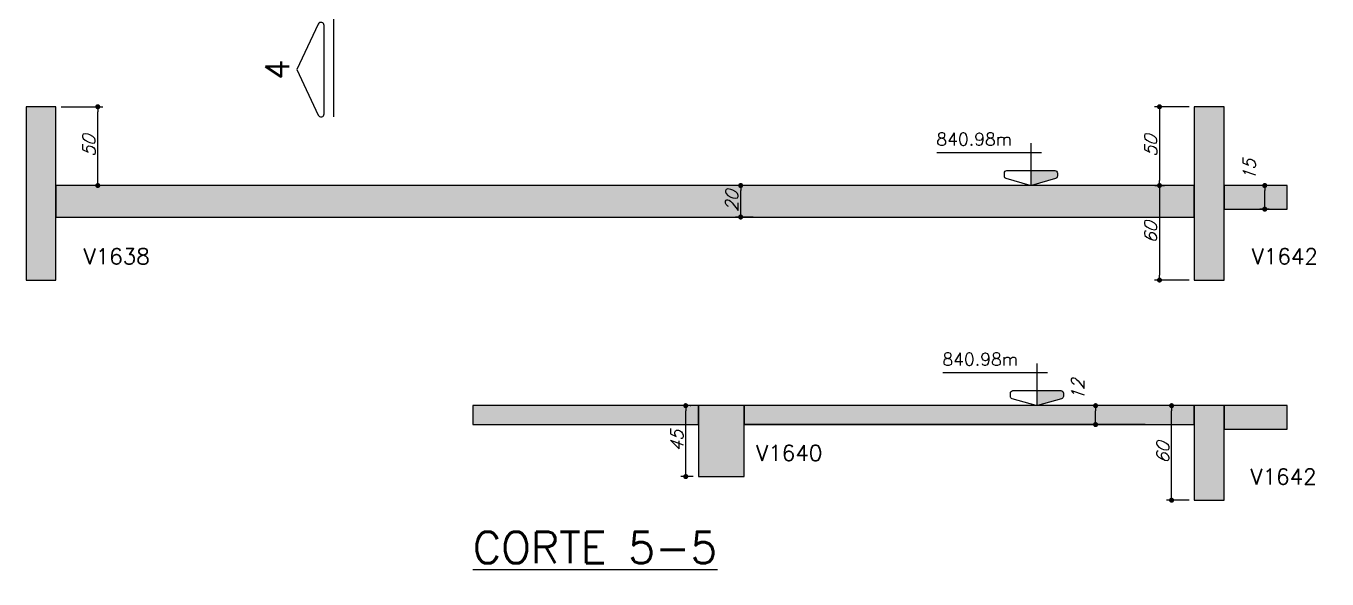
# Model space of a CAD drawing. Header units: millimetres. Extents: x -2368 to 4502, y -2283 to 2217.
# Drawn here: x 1495 to 2320, y -1372 to -1021 of the extents above; entities that cross this region are included whole.
import ezdxf
from ezdxf.enums import TextEntityAlignment as Align

# ---------------------------------------------------------------- set-up
doc = ezdxf.new("R2010")
doc.units = ezdxf.units.MM
doc.header["$LTSCALE"] = 50
for name, color, linetype in [('F-AUX', 2, 'Continuous'), ('F-CORTE', 4, 'Continuous'), ('F-CORTE-INDICAÇÃO', 4, 'Continuous'), ('F-COTAS', 106, 'Continuous'), ('F-SOLIDO', 71, 'Continuous'), ('F-SOLIDO-CORTE', 71, 'Continuous'), ('F-TEXTO', 6, 'Continuous'), ('F-TEXTO-YELLOW', 2, 'Continuous')]:
    doc.layers.add(name, color=color, linetype=linetype)
doc.styles.add('CP-TEXT-INCL', font='romans.shx', dxfattribs={"oblique": 20})
doc.styles.add('MCP', font='romans.shx')
doc.styles.add('ROMANS', font='romans.shx')
doc.dimstyles.new('CP-COTAS-50', dxfattribs={"dimscale": 0.64, "dimtxt": 12.5, "dimasz": 5, "dimexe": 5, "dimexo": 5, "dimgap": 2.5, "dimtad": 1, "dimdec": 1, "dimdsep": 46, "dimtxsty": 'CP-TEXT-INCL', "dimblk1": 'DOT', "dimblk2": 'DOT', "dimsah": 1, "dimcen": 9, "dimclrd": 256, "dimclre": 256, "dimclrt": 256, "dimadec": 0, "dimazin": 0, "dimtfac": 1, "dimtdec": 1, "dimtmove": 2, "dimatfit": 3, "dimldrblk": 'DOT', "dimfxl": 0, "dimtolj": 1, "dimarcsym": 0})

# ---------------------------------------------------------------- blocks, each defined once
blk = doc.blocks.new('*U8')
at = {"layer": 'F-CORTE-INDICAÇÃO'}
for p, q in [((-100, 0), (-170, 0)), ((-80, 0), (-90, 0)), ((-70, 0), (0, 0))]:
    blk.add_line(p, q, dxfattribs=at)
blk.add_lwpolyline([(-112, 6, 0.802585), (-111.15, 9.81), (-140, 23.26), (-168.85, 9.81, 0.802585), (-168, 6)], format="xyb", close=True, dxfattribs=at)
at = {"layer": 'F-CORTE-INDICAÇÃO', "style": 'ROMANS'}
blk.add_attdef('CORTE', text='', height=15, dxfattribs=at).set_placement((-140, 35.76), align=Align.MIDDLE_CENTER)
at = {"layer": 'F-CORTE-INDICAÇÃO', "color": 2, "style": 'ROMANS'}
blk.add_attdef('FOLHA', text='', height=12, dxfattribs=at).set_placement((-140, -10), align=Align.MIDDLE_CENTER)
blk = doc.blocks.new('_DOT')
at = {"color": 0, "linetype": 'ByBlock'}
blk.add_line((-0.5, 0), (-1, 0), dxfattribs=at)
at = {"color": 0, "linetype": 'ByBlock', "const_width": 0.5}
blk.add_lwpolyline([(-0.25, 0, 1), (0.25, 0, 1)], format="xyb", close=True, dxfattribs=at)
blk = doc.blocks.new('*D162')
at = {"layer": 'DEFPOINTS', "color": 0, "transparency": 16777216}
for p in [(1514, -1071.95), (1540.53, -1071.95), (1559.33, -1121.95)]:
    blk.add_point(p, dxfattribs=at)
at = {"layer": 'F-COTAS', "lineweight": -2, "transparency": 16777216}
for p, q in [((1517.2, -1071.95), (1543.73, -1071.95)), ((1540.53, -1118.75), (1540.53, -1075.15)), ((1556.13, -1121.95), (1537.33, -1121.95))]:
    blk.add_line(p, q, dxfattribs=at)
at = {"layer": 'F-COTAS', "lineweight": -2, "transparency": 16777216, "xscale": 3.2, "yscale": 3.2, "zscale": 3.2}
for p, rotation in [((1540.53, -1071.95), 90), ((1540.53, -1121.95), 270)]:
    blk.add_blockref('_DOT', p, dxfattribs=dict(at, rotation=rotation))
at = {"layer": 'F-COTAS', "transparency": 16777216, "insert": (1534.93, -1096.95), "char_height": 8, "attachment_point": 5, "rotation": 90, "style": 'CP-TEXT-INCL'}
blk.add_mtext('\\A1;50', dxfattribs=at)
blk = doc.blocks.new('*D163')
at = {"layer": 'DEFPOINTS', "color": 0, "transparency": 16777216}
for p in [(2236, -1071.95), (2207.81, -1121.95), (2214.02, -1121.95)]:
    blk.add_point(p, dxfattribs=at)
at = {"layer": 'F-COTAS', "lineweight": -2, "transparency": 16777216}
for p, q in [((2232.8, -1071.95), (2210.82, -1071.95)), ((2214.02, -1075.15), (2214.02, -1118.75)), ((2211.01, -1121.95), (2217.22, -1121.95))]:
    blk.add_line(p, q, dxfattribs=at)
at = {"layer": 'F-COTAS', "lineweight": -2, "transparency": 16777216, "xscale": 3.2, "yscale": 3.2, "zscale": 3.2}
for p, rotation in [((2214.02, -1071.95), 90), ((2214.02, -1121.95), 270)]:
    blk.add_blockref('_DOT', p, dxfattribs=dict(at, rotation=rotation))
at = {"layer": 'F-COTAS', "transparency": 16777216, "insert": (2208.42, -1096.95), "char_height": 8, "attachment_point": 5, "rotation": 90, "style": 'CP-TEXT-INCL'}
blk.add_mtext('\\A1;50', dxfattribs=at)
blk = doc.blocks.new('*D164')
at = {"layer": 'DEFPOINTS', "color": 0, "transparency": 16777216}
for p in [(2228.44, -1121.95), (2214.02, -1181.95), (2236, -1181.95)]:
    blk.add_point(p, dxfattribs=at)
at = {"layer": 'F-COTAS', "lineweight": -2, "transparency": 16777216}
for p, q in [((2225.24, -1121.95), (2210.82, -1121.95)), ((2214.02, -1125.15), (2214.02, -1178.75)), ((2232.8, -1181.95), (2210.82, -1181.95))]:
    blk.add_line(p, q, dxfattribs=at)
at = {"layer": 'F-COTAS', "lineweight": -2, "transparency": 16777216, "xscale": 3.2, "yscale": 3.2, "zscale": 3.2}
for p, rotation in [((2214.02, -1121.95), 90), ((2214.02, -1181.95), 270)]:
    blk.add_blockref('_DOT', p, dxfattribs=dict(at, rotation=rotation))
at = {"layer": 'F-COTAS', "transparency": 16777216, "insert": (2208.42, -1151.95), "char_height": 8, "attachment_point": 5, "rotation": 90, "style": 'CP-TEXT-INCL'}
blk.add_mtext('\\A1;60', dxfattribs=at)
blk = doc.blocks.new('*D165')
at = {"layer": 'DEFPOINTS', "color": 0, "transparency": 16777216}
for p in [(1948.34, -1121.95), (1959.41, -1121.95), (1959.41, -1141.95)]:
    blk.add_point(p, dxfattribs=at)
at = {"layer": 'F-COTAS', "lineweight": -2, "transparency": 16777216}
for p, q in [((1956.21, -1121.95), (1945.14, -1121.95)), ((1948.34, -1138.75), (1948.34, -1125.15)), ((1956.21, -1141.95), (1945.14, -1141.95))]:
    blk.add_line(p, q, dxfattribs=at)
at = {"layer": 'F-COTAS', "lineweight": -2, "transparency": 16777216, "xscale": 3.2, "yscale": 3.2, "zscale": 3.2}
for p, rotation in [((1948.34, -1121.95), 90), ((1948.34, -1141.95), 270)]:
    blk.add_blockref('_DOT', p, dxfattribs=dict(at, rotation=rotation))
at = {"layer": 'F-COTAS', "transparency": 16777216, "insert": (1942.74, -1131.95), "char_height": 8, "attachment_point": 5, "rotation": 90, "style": 'CP-TEXT-INCL'}
blk.add_mtext('\\A1;20', dxfattribs=at)
blk = doc.blocks.new('*D166')
at = {"layer": 'DEFPOINTS', "color": 0, "transparency": 16777216}
for p in [(2280.77, -1121.95), (2280.77, -1121.95), (2286.75, -1136.95)]:
    blk.add_point(p, dxfattribs=at)
at = {"layer": 'F-COTAS', "lineweight": -2, "transparency": 16777216}
for p, q in [((2280.77, -1133.75), (2280.77, -1125.15)), ((2283.55, -1136.95), (2277.57, -1136.95))]:
    blk.add_line(p, q, dxfattribs=at)
at = {"layer": 'F-COTAS', "lineweight": -2, "transparency": 16777216, "xscale": 3.2, "yscale": 3.2, "zscale": 3.2}
for p, rotation in [((2280.77, -1121.95), 90), ((2280.77, -1136.95), 270)]:
    blk.add_blockref('_DOT', p, dxfattribs=dict(at, rotation=rotation))
at = {"layer": 'F-COTAS', "transparency": 16777216, "insert": (2270.95, -1112.17), "char_height": 8, "attachment_point": 5, "rotation": 90, "style": 'CP-TEXT-INCL'}
blk.add_mtext('\\A1;15', dxfattribs=at)
blk = doc.blocks.new('*D167')
at = {"layer": 'DEFPOINTS', "color": 0, "transparency": 16777216}
for p in [(2173.48, -1261.66), (2180.38, -1261.66), (2180.38, -1273.66)]:
    blk.add_point(p, dxfattribs=at)
at = {"layer": 'F-COTAS', "lineweight": -2, "transparency": 16777216}
for p, q in [((2177.18, -1261.66), (2170.28, -1261.66)), ((2173.48, -1270.46), (2173.48, -1264.86)), ((2177.18, -1273.66), (2170.28, -1273.66))]:
    blk.add_line(p, q, dxfattribs=at)
at = {"layer": 'F-COTAS', "lineweight": -2, "transparency": 16777216, "xscale": 3.2, "yscale": 3.2, "zscale": 3.2}
for p, rotation in [((2173.48, -1261.66), 90), ((2173.48, -1273.66), 270)]:
    blk.add_blockref('_DOT', p, dxfattribs=dict(at, rotation=rotation))
at = {"layer": 'F-COTAS', "transparency": 16777216, "insert": (2162.14, -1251.78), "char_height": 8, "attachment_point": 5, "rotation": 90, "style": 'CP-TEXT-INCL'}
blk.add_mtext('\\A1;12', dxfattribs=at)
blk = doc.blocks.new('*D168')
at = {"layer": 'DEFPOINTS', "color": 0, "transparency": 16777216}
for p in [(2221.69, -1261.66), (2225.11, -1261.66), (2236, -1321.66)]:
    blk.add_point(p, dxfattribs=at)
at = {"layer": 'F-COTAS', "lineweight": -2, "transparency": 16777216}
for p, q in [((2221.91, -1261.66), (2218.49, -1261.66)), ((2221.69, -1318.46), (2221.69, -1264.86)), ((2232.8, -1321.66), (2218.49, -1321.66))]:
    blk.add_line(p, q, dxfattribs=at)
at = {"layer": 'F-COTAS', "lineweight": -2, "transparency": 16777216, "xscale": 3.2, "yscale": 3.2, "zscale": 3.2}
for p, rotation in [((2221.69, -1261.66), 90), ((2221.69, -1321.66), 270)]:
    blk.add_blockref('_DOT', p, dxfattribs=dict(at, rotation=rotation))
at = {"layer": 'F-COTAS', "transparency": 16777216, "insert": (2216.09, -1291.66), "char_height": 8, "attachment_point": 5, "rotation": 90, "style": 'CP-TEXT-INCL'}
blk.add_mtext('\\A1;60', dxfattribs=at)
blk = doc.blocks.new('*D169')
at = {"layer": 'DEFPOINTS', "color": 0, "transparency": 16777216}
for p in [(1913.11, -1261.66), (1913.51, -1261.66), (1921.5, -1306.66)]:
    blk.add_point(p, dxfattribs=at)
at = {"layer": 'F-COTAS', "lineweight": -2, "transparency": 16777216}
for p, q in [((1916.31, -1261.66), (1916.71, -1261.66)), ((1913.51, -1303.46), (1913.51, -1264.86)), ((1918.3, -1306.66), (1910.31, -1306.66))]:
    blk.add_line(p, q, dxfattribs=at)
at = {"layer": 'F-COTAS', "lineweight": -2, "transparency": 16777216, "xscale": 3.2, "yscale": 3.2, "zscale": 3.2}
for p, rotation in [((1913.51, -1261.66), 90), ((1913.51, -1306.66), 270)]:
    blk.add_blockref('_DOT', p, dxfattribs=dict(at, rotation=rotation))
at = {"layer": 'F-COTAS', "transparency": 16777216, "insert": (1907.91, -1284.16), "char_height": 8, "attachment_point": 5, "rotation": 90, "style": 'CP-TEXT-INCL'}
blk.add_mtext('\\A1;45', dxfattribs=at)
blk = doc.blocks.new('Nível - Vista')
at = {"layer": 'F-SOLIDO'}
blk.add_hatch(color=256, dxfattribs=at).paths.add_polyline_path([(0, 0.238), (-0.38, 0.238, 0.414214), (-0.42, 0.198), (-0.42, 0.148, 0.331206), (-0.391, 0.11), (-0.011, 0.002, 0.072993), (0, 0)])
at = {"layer": 'F-AUX', "color": 2}
for p, q in [((0, 0.67), (0, 0)), ((-0.168, 0.521), (1.493, 0.521))]:
    blk.add_line(p, q, dxfattribs=at)
blk.add_lwpolyline([(-0.011, 0.002, 0.146769), (0.011, 0.002), (0.391, 0.11, 0.331206), (0.42, 0.148), (0.42, 0.198, 0.414214), (0.38, 0.238), (-0.38, 0.238, 0.414214), (-0.42, 0.198), (-0.42, 0.148, 0.331206), (-0.391, 0.11), (-0.011, 0.002, 0.146769), (0.011, 0.002)], format="xyb", dxfattribs=at)
at = {"layer": 'F-TEXTO', "color": 3, "style": 'MCP'}
blk.add_attdef('NÍVEL', (0.19, 0.636), '', height=0.25, dxfattribs=at)

msp = doc.modelspace()

# ---------------------------------------------------------------- hatches: boundary and pattern name
at = {"layer": 'F-COTAS'}
h = msp.add_hatch(dxfattribs=at)
h.set_pattern_fill('ANSI32', color=256)
h.paths.add_polyline_path([(1529.501, -1174.453), (1579.263, -1174.453), (1579.263, -1159.453), (1529.501, -1159.453)], flags=9)
h = msp.add_hatch(dxfattribs=at)
h.set_pattern_fill('ANSI32', color=256)
h.paths.add_polyline_path([(2270.501, -1174.453), (2320.263, -1174.453), (2320.263, -1159.453), (2270.501, -1159.453)], flags=9)
h = msp.add_hatch(dxfattribs=at)
h.set_pattern_fill('ANSI32', color=256)
h.paths.add_polyline_path([(1956.138, -1299.159), (2005.9, -1299.159), (2005.9, -1284.159), (1956.138, -1284.159)], flags=9)
h = msp.add_hatch(dxfattribs=at)
h.set_pattern_fill('ANSI32', color=256)
h.paths.add_polyline_path([(2269.717, -1314.159), (2319.479, -1314.159), (2319.479, -1299.159), (2269.717, -1299.159)], flags=9)
h = msp.add_hatch(dxfattribs=at)
h.set_pattern_fill('ANSI32', color=256)
h.paths.add_polyline_path([(1769.402, -1371.659), (1958.688, -1371.659), (1958.688, -1335.659), (1769.402, -1335.659)], flags=9)
at = {"layer": 'F-SOLIDO-CORTE', "linetype": 'Continuous'}
for points in [[(1495, -1088.68), (1495, -1120.149), (1495, -1181.953), (1505.675, -1181.953), (1508.564, -1181.953), (1514, -1181.953), (1514, -1165.226), (1514, -1133.757), (1514, -1071.953), (1511.111, -1071.953), (1505.675, -1071.953), (1495, -1071.953)], [(2236, -1084.553), (2236, -1111.556), (2236, -1181.953), (2248.16, -1181.953), (2250.336, -1181.953), (2255, -1181.953), (2255, -1169.352), (2255, -1142.35), (2255, -1071.953), (2252.823, -1071.953), (2248.16, -1071.953), (2236, -1071.953)], [(1982.693, -1121.953), (1966.223, -1121.953), (1919.658, -1121.953), (1919.414, -1121.953), (1918.732, -1121.953), (1905.827, -1121.953), (1869.723, -1121.953), (1868.9, -1121.953), (1866.598, -1121.953), (1826.514, -1121.953), (1751.102, -1121.953), (1514, -1121.953), (1514, -1124.994), (1514, -1130.716), (1514, -1141.953), (1751.102, -1141.953), (1781.514, -1141.953), (1866.598, -1141.953), (1867.421, -1141.953), (1869.723, -1141.953), (1882.627, -1141.953), (1918.732, -1141.953), (1918.974, -1141.953), (1919.658, -1141.953), (1936.127, -1141.953), (1982.693, -1141.953), (1992.103, -1141.953), (2014.723, -1141.953), (2021.635, -1141.953), (2036.448, -1141.953), (2228.439, -1141.953), (2230.845, -1141.953), (2236, -1141.953), (2236, -1139.662), (2236, -1134.752), (2236, -1121.953), (2233.594, -1121.953), (2228.439, -1121.953), (2036.448, -1121.953), (2030.065, -1121.953), (2014.723, -1121.953), (2006.354, -1121.953)], [(2266.536, -1121.953), (2261.973, -1121.953), (2259.862, -1121.953), (2255, -1121.953), (2255, -1123.671), (2255, -1127.628), (2255, -1136.953), (2256.718, -1136.953), (2261.973, -1136.953), (2266.536, -1136.953), (2278.509, -1136.953), (2295, -1136.953), (2295, -1136.308), (2295, -1128.137), (2295, -1121.953), (2278.509, -1121.953)], [(1807.683, -1261.659), (1778.402, -1261.659), (1778.402, -1262.862), (1778.402, -1263.485), (1778.402, -1266.017), (1778.402, -1266.354), (1778.402, -1267.724), (1778.402, -1273.659), (1810.28, -1273.659), (1821.736, -1273.659), (1868.269, -1273.659), (1921.5, -1273.659), (1921.5, -1272.698), (1921.5, -1268.796), (1921.5, -1261.659), (1868.269, -1261.659), (1819.139, -1261.659)], [(1921.5, -1265.261), (1921.5, -1279.895), (1921.5, -1306.659), (1938.748, -1306.659), (1941.07, -1306.659), (1950.5, -1306.659), (1950.5, -1303.056), (1950.5, -1288.423), (1950.5, -1261.659), (1948.178, -1261.659), (1938.748, -1261.659), (1921.5, -1261.659)], [(2052.046, -1261.659), (2051.882, -1261.659), (2051.577, -1261.659), (2037.633, -1261.659), (1995.011, -1261.659), (1973.478, -1261.659), (1950.583, -1261.659), (1950.5, -1261.659), (1950.5, -1262.619), (1950.5, -1266.522), (1950.5, -1273.659), (1950.583, -1273.659), (1972.594, -1273.659), (1995.011, -1273.659), (2037.633, -1273.659), (2051.577, -1273.659), (2051.742, -1273.659), (2052.046, -1273.659), (2117.133, -1273.659), (2204.892, -1273.659), (2205.01, -1273.659), (2205.429, -1273.659), (2206.027, -1273.659), (2208.124, -1273.659), (2209.131, -1273.659), (2212.624, -1273.659), (2213.878, -1273.659), (2218.211, -1273.659), (2222.204, -1273.659), (2236, -1273.659), (2236, -1272.328), (2236, -1268.182), (2236, -1261.659), (2232.007, -1261.659), (2218.211, -1261.659), (2216.961, -1261.659), (2212.624, -1261.659), (2211.625, -1261.659), (2208.124, -1261.659), (2207.532, -1261.659), (2205.429, -1261.659), (2205.312, -1261.659), (2204.892, -1261.659), (2117.133, -1261.659)], [(2236, -1268.314), (2236, -1289.043), (2236, -1321.659), (2246.328, -1321.659), (2248.436, -1321.659), (2255, -1321.659), (2255, -1315.003), (2255, -1294.274), (2255, -1261.659), (2252.892, -1261.659), (2246.328, -1261.659), (2236, -1261.659)], [(2260.58, -1261.659), (2255, -1261.659), (2255, -1263.192), (2255, -1268.166), (2255, -1276.659), (2256.284, -1276.659), (2262.3, -1276.659), (2295, -1276.659), (2295, -1276.177), (2295, -1273.921), (2295, -1261.659), (2262.3, -1261.659)]]:
    msp.add_hatch(color=256, dxfattribs=at).paths.add_polyline_path(points, flags=16)

# ---------------------------------------------------------------- linework, layer by layer
at = {"layer": 'F-CORTE', "linetype": 'Continuous'}
for p, q in [((1505.675, -1071.953), (1495, -1071.953)), ((1495, -1071.953), (1495, -1088.68)), ((1511.111, -1071.953), (1505.675, -1071.953)), ((1514, -1071.953), (1511.111, -1071.953)), ((1514, -1121.953), (1514, -1071.953)), ((2248.16, -1071.953), (2236, -1071.953)), ((2236, -1071.953), (2236, -1084.553)), ((2252.823, -1071.953), (2248.16, -1071.953)), ((2255, -1071.953), (2252.823, -1071.953)), ((2255, -1121.953), (2255, -1071.953)), ((1495, -1088.68), (1495, -1181.953)), ((2236, -1084.553), (2236, -1121.953)), ((1982.693, -1121.953), (1514, -1121.953)), ((2236, -1121.953), (1982.693, -1121.953)), ((2266.536, -1121.953), (2255, -1121.953)), ((2295, -1121.953), (2266.536, -1121.953)), ((2295, -1128.137), (2295, -1121.953)), ((2295, -1136.308), (2295, -1128.137)), ((2255, -1142.35), (2255, -1136.953)), ((2255, -1136.953), (2256.718, -1136.953)), ((2256.718, -1136.953), (2261.973, -1136.953)), ((2261.973, -1136.953), (2266.536, -1136.953)), ((2266.536, -1136.953), (2278.509, -1136.953)), ((2278.509, -1136.953), (2295, -1136.953)), ((2295, -1136.953), (2295, -1136.308)), ((1514, -1165.226), (1514, -1141.953)), ((1514, -1141.953), (1751.102, -1141.953)), ((1751.102, -1141.953), (1781.514, -1141.953)), ((1781.514, -1141.953), (1866.598, -1141.953)), ((1866.598, -1141.953), (1867.421, -1141.953)), ((1867.421, -1141.953), (1869.723, -1141.953)), ((1869.723, -1141.953), (1882.627, -1141.953)), ((1882.627, -1141.953), (1918.732, -1141.953)), ((1918.732, -1141.953), (1918.974, -1141.953)), ((1918.974, -1141.953), (1919.658, -1141.953)), ((1919.658, -1141.953), (1936.127, -1141.953)), ((1936.127, -1141.953), (1982.693, -1141.953)), ((1982.693, -1141.953), (1992.103, -1141.953)), ((1992.103, -1141.953), (2014.723, -1141.953)), ((2014.723, -1141.953), (2021.635, -1141.953)), ((2021.635, -1141.953), (2036.448, -1141.953)), ((2036.448, -1141.953), (2228.439, -1141.953)), ((2228.439, -1141.953), (2230.845, -1141.953)), ((2230.845, -1141.953), (2236, -1141.953)), ((2236, -1141.953), (2236, -1181.953)), ((2255, -1169.352), (2255, -1142.35)), ((1514, -1181.953), (1514, -1165.226)), ((2255, -1181.953), (2255, -1169.352)), ((1495, -1181.953), (1505.675, -1181.953)), ((1505.675, -1181.953), (1508.564, -1181.953)), ((1508.564, -1181.953), (1514, -1181.953)), ((2236, -1181.953), (2248.16, -1181.953)), ((2248.16, -1181.953), (2250.336, -1181.953)), ((2250.336, -1181.953), (2255, -1181.953)), ((1807.683, -1261.659), (1778.402, -1261.659)), ((1778.402, -1261.659), (1778.402, -1262.862)), ((1921.5, -1261.659), (1807.683, -1261.659)), ((1938.748, -1261.659), (1921.5, -1261.659)), ((1948.178, -1261.659), (1938.748, -1261.659)), ((1950.5, -1261.659), (1948.178, -1261.659)), ((2052.046, -1261.659), (1950.5, -1261.659)), ((2236, -1261.659), (2052.046, -1261.659)), ((2295, -1261.659), (2236, -1261.659)), ((2295, -1273.921), (2295, -1261.659)), ((1778.402, -1262.862), (1778.402, -1263.485)), ((1778.402, -1263.485), (1778.402, -1266.017)), ((1778.402, -1266.017), (1778.402, -1266.354)), ((1778.402, -1266.354), (1778.402, -1267.724)), ((1778.402, -1267.724), (1778.402, -1273.659)), ((1778.402, -1273.659), (1810.28, -1273.659)), ((1810.28, -1273.659), (1821.736, -1273.659)), ((1821.736, -1273.659), (1868.269, -1273.659)), ((1868.269, -1273.659), (1921.5, -1273.659)), ((1921.5, -1273.659), (1921.5, -1306.659)), ((1950.5, -1288.423), (1950.5, -1273.659)), ((1950.5, -1273.659), (1950.583, -1273.659)), ((1972.594, -1273.659), (1950.583, -1273.659)), ((1995.011, -1273.659), (1972.594, -1273.659)), ((2037.633, -1273.659), (1995.011, -1273.659)), ((2051.577, -1273.659), (2037.633, -1273.659)), ((2051.742, -1273.659), (2051.577, -1273.659)), ((2052.046, -1273.659), (2051.742, -1273.659)), ((2117.133, -1273.659), (2052.046, -1273.659)), ((2204.892, -1273.659), (2117.133, -1273.659)), ((2205.01, -1273.659), (2204.892, -1273.659)), ((2205.01, -1273.659), (2205.429, -1273.659)), ((2205.429, -1273.659), (2206.027, -1273.659)), ((2206.027, -1273.659), (2208.124, -1273.659)), ((2208.124, -1273.659), (2209.131, -1273.659)), ((2209.131, -1273.659), (2212.624, -1273.659)), ((2212.624, -1273.659), (2213.878, -1273.659)), ((2213.878, -1273.659), (2218.211, -1273.659)), ((2218.211, -1273.659), (2222.204, -1273.659)), ((2222.204, -1273.659), (2236, -1273.659)), ((2236, -1273.659), (2236, -1321.659)), ((2255, -1294.274), (2255, -1276.659)), ((2255, -1276.659), (2256.284, -1276.659)), ((2256.284, -1276.659), (2262.3, -1276.659)), ((2262.3, -1276.659), (2295, -1276.659)), ((2295, -1276.177), (2295, -1273.921)), ((2295, -1276.659), (2295, -1276.177)), ((1950.5, -1303.056), (1950.5, -1288.423)), ((2255, -1315.003), (2255, -1294.274)), ((1950.5, -1306.659), (1950.5, -1303.056)), ((1921.5, -1306.659), (1938.748, -1306.659)), ((1938.748, -1306.659), (1941.07, -1306.659)), ((1941.07, -1306.659), (1950.5, -1306.659)), ((2255, -1321.659), (2255, -1315.003)), ((2236, -1321.659), (2246.328, -1321.659)), ((2246.328, -1321.659), (2248.436, -1321.659)), ((2248.436, -1321.659), (2255, -1321.659))]:
    msp.add_line(p, q, dxfattribs=at)
at = {"layer": 'F-SOLIDO-CORTE', "linetype": 'Continuous'}
for points in [[(1495, -1088.68), (1495, -1120.149), (1495, -1181.953), (1505.675, -1181.953), (1508.564, -1181.953), (1514, -1181.953), (1514, -1165.226), (1514, -1133.757), (1514, -1071.953), (1511.111, -1071.953), (1505.675, -1071.953), (1495, -1071.953), (1495, -1088.68)], [(2236, -1084.554), (2236, -1111.556), (2236, -1181.953), (2248.159, -1181.953), (2250.336, -1181.953), (2255, -1181.953), (2255, -1169.352), (2255, -1142.35), (2255, -1071.953), (2252.824, -1071.953), (2248.159, -1071.953), (2236, -1071.953), (2236, -1084.554)], [(1982.693, -1121.953), (1966.223, -1121.953), (1919.658, -1121.953), (1919.414, -1121.953), (1918.732, -1121.953), (1905.827, -1121.953), (1869.723, -1121.953), (1868.9, -1121.953), (1866.598, -1121.953), (1826.514, -1121.953), (1751.102, -1121.953), (1514, -1121.953), (1514, -1124.994), (1514, -1130.716), (1514, -1141.953), (1751.102, -1141.953), (1781.514, -1141.953), (1866.598, -1141.953), (1867.421, -1141.953), (1869.723, -1141.953), (1882.627, -1141.953), (1918.732, -1141.953), (1918.974, -1141.953), (1919.658, -1141.953), (1936.127, -1141.953), (1982.693, -1141.953), (1992.103, -1141.953), (2014.723, -1141.953), (2021.635, -1141.953), (2036.448, -1141.953), (2228.439, -1141.953), (2230.845, -1141.953), (2236, -1141.953), (2236, -1139.662), (2236, -1134.752), (2236, -1121.953), (2233.594, -1121.953), (2228.439, -1121.953), (2036.448, -1121.953), (2030.065, -1121.953), (2014.723, -1121.953), (2006.354, -1121.953), (1982.693, -1121.953)], [(2266.536, -1121.953), (2261.973, -1121.953), (2259.862, -1121.953), (2255, -1121.953), (2255, -1123.671), (2255, -1127.628), (2255, -1136.953), (2256.718, -1136.953), (2261.973, -1136.953), (2266.536, -1136.953), (2278.509, -1136.953), (2295, -1136.953), (2295, -1136.309), (2295, -1128.137), (2295, -1121.953), (2278.509, -1121.953), (2266.536, -1121.953)], [(1807.683, -1261.659), (1778.402, -1261.659), (1778.402, -1262.862), (1778.402, -1263.485), (1778.402, -1266.017), (1778.402, -1266.354), (1778.402, -1267.724), (1778.402, -1273.659), (1810.28, -1273.659), (1821.736, -1273.659), (1868.269, -1273.659), (1921.5, -1273.659), (1921.5, -1272.698), (1921.5, -1268.796), (1921.5, -1261.659), (1868.269, -1261.659), (1819.139, -1261.659), (1807.683, -1261.659)], [(1921.5, -1265.261), (1921.5, -1279.895), (1921.5, -1306.659), (1938.748, -1306.659), (1941.07, -1306.659), (1950.5, -1306.659), (1950.5, -1303.056), (1950.5, -1288.423), (1950.5, -1261.659), (1948.178, -1261.659), (1938.748, -1261.659), (1921.5, -1261.659), (1921.5, -1265.261)], [(2052.046, -1261.659), (2051.882, -1261.659), (2051.577, -1261.659), (2037.633, -1261.659), (1995.011, -1261.659), (1973.478, -1261.659), (1950.583, -1261.659), (1950.5, -1261.659), (1950.5, -1262.619), (1950.5, -1266.522), (1950.5, -1273.659), (1950.583, -1273.659), (1972.594, -1273.659), (1995.011, -1273.659), (2037.633, -1273.659), (2051.577, -1273.659), (2051.742, -1273.659), (2052.046, -1273.659), (2117.133, -1273.659), (2204.892, -1273.659), (2205.01, -1273.659), (2205.429, -1273.659), (2206.027, -1273.659), (2208.124, -1273.659), (2209.131, -1273.659), (2212.624, -1273.659), (2213.878, -1273.659), (2218.211, -1273.659), (2222.204, -1273.659), (2236, -1273.659), (2236, -1272.328), (2236, -1268.182), (2236, -1261.659), (2232.007, -1261.659), (2218.211, -1261.659), (2216.96, -1261.659), (2212.624, -1261.659), (2211.625, -1261.659), (2208.124, -1261.659), (2207.532, -1261.659), (2205.429, -1261.659), (2205.312, -1261.659), (2204.892, -1261.659), (2117.133, -1261.659), (2052.046, -1261.659)], [(2236, -1268.314), (2236, -1289.043), (2236, -1321.659), (2246.328, -1321.659), (2248.436, -1321.659), (2255, -1321.659), (2255, -1315.003), (2255, -1294.274), (2255, -1261.659), (2252.892, -1261.659), (2246.328, -1261.659), (2236, -1261.659), (2236, -1268.314)], [(2260.58, -1261.659), (2255, -1261.659), (2255, -1263.192), (2255, -1268.166), (2255, -1276.659), (2256.284, -1276.659), (2262.3, -1276.659), (2295, -1276.659), (2295, -1276.177), (2295, -1273.921), (2295, -1261.659), (2262.3, -1261.659), (2260.58, -1261.659)]]:
    msp.add_lwpolyline(points, dxfattribs=at)

# ---------------------------------------------------------------- block references
ref = msp.add_blockref('Nível - Vista', (2132.445, -1121.953), dxfattribs=dict(xscale=-40, yscale=40, zscale=40))
ref.add_attrib('NÍVEL', '840.98m', (2072.464, -1096.522), dxfattribs={"layer": 'F-TEXTO', "color": 3, "height": 8, "style": 'MCP'})
ref = msp.add_blockref('Nível - Vista', (2136.277, -1261.659), dxfattribs=dict(xscale=-40, yscale=40, zscale=40))
ref.add_attrib('NÍVEL', '840.98m', (2076.295, -1236.228), dxfattribs={"layer": 'F-TEXTO', "color": 3, "height": 8, "style": 'MCP'})
at = {"layer": 'F-CORTE-INDICAÇÃO', "linetype": 'Continuous'}
ref = msp.add_blockref('*U8', (1690.128, -908.39), dxfattribs=dict(at, rotation=90))
ref.add_attrib('CORTE', '4', dxfattribs={"height": 15, "rotation": 90, "style": 'ROMANS'}).set_placement((1654.364, -1048.39), align=Align.MIDDLE_CENTER)

# ---------------------------------------------------------------- texts
at = {"layer": 'F-CORTE', "color": 6, "linetype": 'Continuous', "style": 'MCP'}
msp.add_text('%%UCORTE 5-5', height=20, dxfattribs=at).set_placement((1778.402, -1361.659))
at = {"layer": 'F-TEXTO-YELLOW', "linetype": 'Continuous', "style": 'MCP'}
for s, p in [('V1638', (1531.525, -1171.953)), ('V1642', (2272.525, -1171.953)), ('V1640', (1958.162, -1296.659)), ('V1642', (2271.741, -1311.659))]:
    msp.add_text(s, height=10, dxfattribs=at).set_placement(p)

# ---------------------------------------------------------------- dimensions: what is measured, and where the dimension line sits
at = {"layer": 'F-COTAS'}
for base, p1, p2, picture, middle in [((1540.526, -1071.953), (1559.335, -1121.953), (1514, -1071.953), '*D162', (1534.926, -1096.953)), ((2214.018, -1121.953), (2236, -1071.953), (2207.81, -1121.953), '*D163', (2208.418, -1096.953)), ((1948.337, -1121.953), (1959.41, -1141.953), (1959.41, -1121.953), '*D165', (1942.737, -1131.953)), ((2214.018, -1181.953), (2228.439, -1121.953), (2236, -1181.953), '*D164', (2208.418, -1151.953)), ((1913.506, -1261.659), (1921.5, -1306.659), (1913.112, -1261.659), '*D169', (1907.906, -1284.159)), ((2221.688, -1261.659), (2236, -1321.659), (2225.109, -1261.659), '*D168', (2216.088, -1291.659))]:
    dim = msp.add_linear_dim(base=base, p1=p1, p2=p2, angle=90, dimstyle='CP-COTAS-50', dxfattribs=at)
    dim.commit()
    dim.dimension.update_dxf_attribs({"geometry": picture, "text_midpoint": middle})
for base, p1, p2, picture, middle in [((2280.768, -1121.953), (2286.754, -1136.953), (2280.768, -1121.953), '*D166', (2270.947, -1112.168)), ((2173.482, -1261.659), (2180.377, -1273.659), (2180.377, -1261.659), '*D167', (2162.138, -1251.776))]:
    dim = msp.add_linear_dim(base=base, p1=p1, p2=p2, angle=90, dimstyle='CP-COTAS-50', dxfattribs=at)
    dim.commit()
    dim.dimension.update_dxf_attribs({"geometry": picture, "text_midpoint": middle, "dimtype": 160})

doc.saveas('drawing.dxf')
